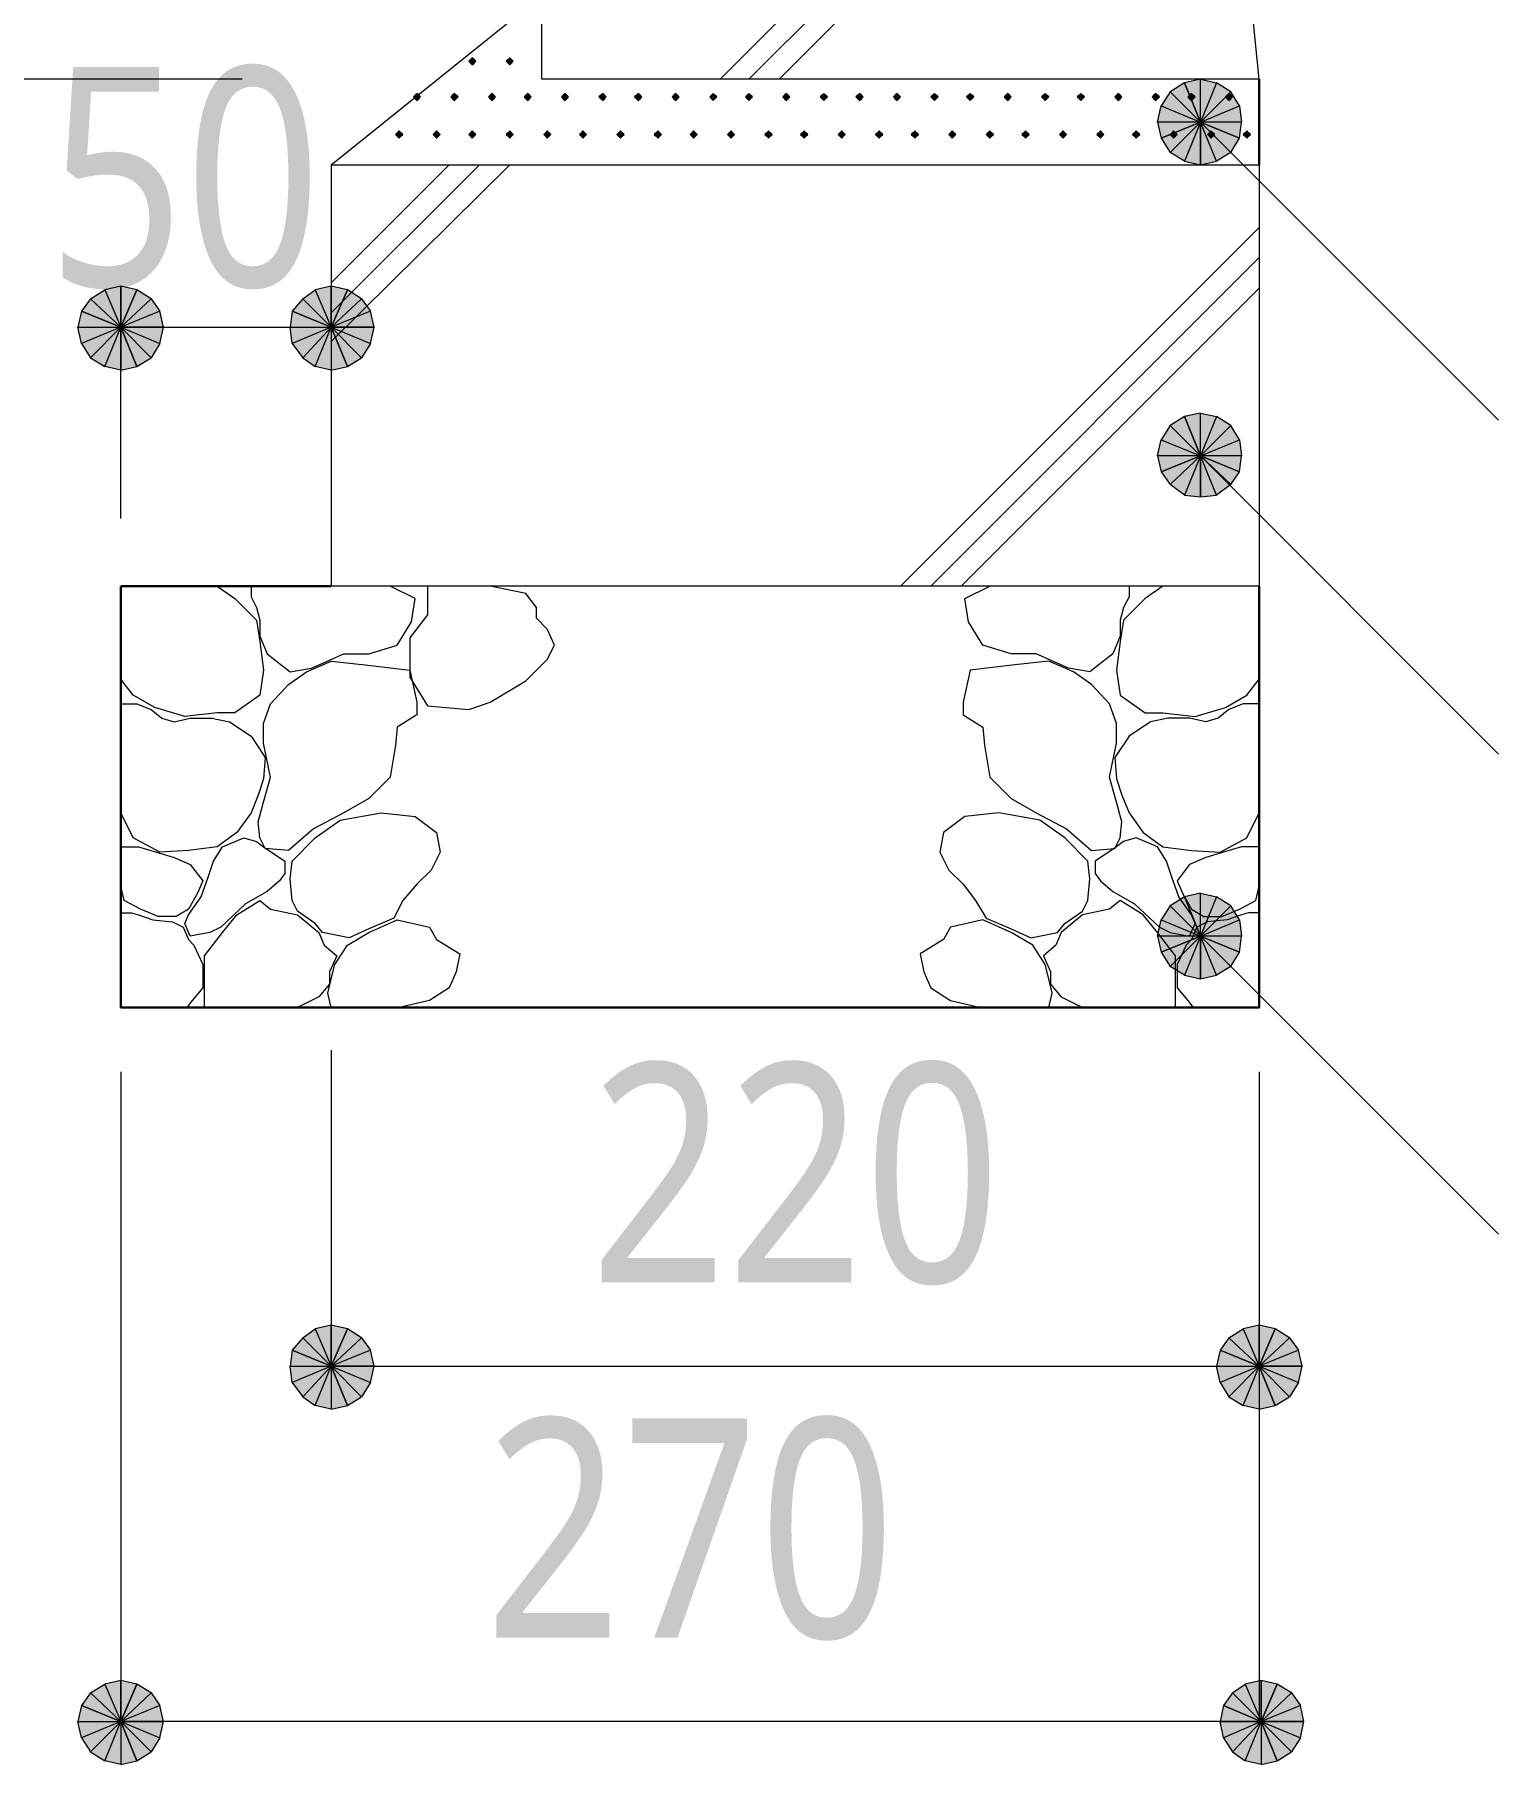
# Model space of a CAD drawing. Header units: millimetres. Extents: x 0 to 420, y 0 to 297.
# Drawn here: x 137.98 to 155.34, y 137.03 to 157.54 of the extents above; entities that cross this region are included whole.
import ezdxf
from ezdxf.enums import TextEntityAlignment as Align

# ---------------------------------------------------------------- set-up
doc = ezdxf.new("R2010")
doc.units = ezdxf.units.MM
doc.styles.add('kst32b', font='NotoSansJP-Variable.ttf')

msp = doc.modelspace()

# ---------------------------------------------------------------- hatches: boundary and pattern name
for points in [[(143.171, 157.268), (143.15, 157.247), (143.129, 157.226), (143.15, 157.205), (143.171, 157.184), (143.193, 157.205), (143.214, 157.226), (143.193, 157.247), (143.171, 157.268)], [(143.616, 157.268), (143.595, 157.247), (143.574, 157.226), (143.595, 157.205), (143.616, 157.184), (143.637, 157.205), (143.658, 157.226), (143.637, 157.247), (143.616, 157.268)], [(151.617, 156.972), (151.447, 156.866), (151.807, 156.506), (151.617, 156.972)], [(142.515, 156.845), (142.494, 156.824), (142.473, 156.803), (142.494, 156.781), (142.515, 156.76), (142.536, 156.781), (142.558, 156.803), (142.536, 156.824), (142.515, 156.845)], [(142.96, 156.845), (142.938, 156.824), (142.917, 156.803), (142.938, 156.781), (142.96, 156.76), (142.981, 156.781), (143.002, 156.803), (142.981, 156.824), (142.96, 156.845)], [(143.404, 156.845), (143.383, 156.824), (143.362, 156.803), (143.383, 156.781), (143.404, 156.76), (143.425, 156.781), (143.446, 156.803), (143.425, 156.824), (143.404, 156.845)], [(143.828, 156.845), (143.806, 156.824), (143.785, 156.803), (143.806, 156.781), (143.828, 156.76), (143.849, 156.781), (143.87, 156.803), (143.849, 156.824), (143.828, 156.845)], [(144.272, 156.845), (144.251, 156.824), (144.23, 156.803), (144.251, 156.781), (144.272, 156.76), (144.293, 156.781), (144.314, 156.803), (144.293, 156.824), (144.272, 156.845)], [(144.717, 156.845), (144.695, 156.824), (144.674, 156.803), (144.695, 156.781), (144.717, 156.76), (144.738, 156.781), (144.759, 156.803), (144.738, 156.824), (144.717, 156.845)], [(145.14, 156.845), (145.119, 156.824), (145.097, 156.803), (145.119, 156.781), (145.14, 156.76), (145.161, 156.781), (145.182, 156.803), (145.161, 156.824), (145.14, 156.845)], [(145.584, 156.845), (145.563, 156.824), (145.542, 156.803), (145.563, 156.781), (145.584, 156.76), (145.605, 156.781), (145.627, 156.803), (145.605, 156.824), (145.584, 156.845)], [(146.029, 156.845), (146.008, 156.824), (145.987, 156.803), (146.008, 156.781), (146.029, 156.76), (146.05, 156.781), (146.071, 156.803), (146.05, 156.824), (146.029, 156.845)], [(146.452, 156.845), (146.431, 156.824), (146.41, 156.803), (146.431, 156.781), (146.452, 156.76), (146.473, 156.781), (146.495, 156.803), (146.473, 156.824), (146.452, 156.845)], [(146.897, 156.845), (146.876, 156.824), (146.854, 156.803), (146.876, 156.781), (146.897, 156.76), (146.918, 156.781), (146.939, 156.803), (146.918, 156.824), (146.897, 156.845)], [(147.341, 156.845), (147.32, 156.824), (147.299, 156.803), (147.32, 156.781), (147.341, 156.76), (147.362, 156.781), (147.384, 156.803), (147.362, 156.824), (147.341, 156.845)], [(147.765, 156.845), (147.743, 156.824), (147.722, 156.803), (147.743, 156.781), (147.765, 156.76), (147.786, 156.781), (147.807, 156.803), (147.786, 156.824), (147.765, 156.845)], [(148.209, 156.845), (148.188, 156.824), (148.167, 156.803), (148.188, 156.781), (148.209, 156.76), (148.23, 156.781), (148.251, 156.803), (148.23, 156.824), (148.209, 156.845)], [(148.654, 156.845), (148.632, 156.824), (148.611, 156.803), (148.632, 156.781), (148.654, 156.76), (148.675, 156.781), (148.696, 156.803), (148.675, 156.824), (148.654, 156.845)], [(149.077, 156.845), (149.056, 156.824), (149.035, 156.803), (149.056, 156.781), (149.077, 156.76), (149.098, 156.781), (149.119, 156.803), (149.098, 156.824), (149.077, 156.845)], [(149.521, 156.845), (149.5, 156.824), (149.479, 156.803), (149.5, 156.781), (149.521, 156.76), (149.543, 156.781), (149.564, 156.803), (149.543, 156.824), (149.521, 156.845)], [(149.966, 156.845), (149.945, 156.824), (149.924, 156.803), (149.945, 156.781), (149.966, 156.76), (149.987, 156.781), (150.008, 156.803), (149.987, 156.824), (149.966, 156.845)], [(150.389, 156.845), (150.368, 156.824), (150.347, 156.803), (150.368, 156.781), (150.389, 156.76), (150.41, 156.781), (150.432, 156.803), (150.41, 156.824), (150.389, 156.845)], [(150.834, 156.845), (150.812, 156.824), (150.791, 156.803), (150.812, 156.781), (150.834, 156.76), (150.855, 156.781), (150.876, 156.803), (150.855, 156.824), (150.834, 156.845)], [(151.278, 156.845), (151.257, 156.824), (151.236, 156.803), (151.257, 156.781), (151.278, 156.76), (151.299, 156.781), (151.321, 156.803), (151.299, 156.824), (151.278, 156.845)], [(151.702, 156.845), (151.68, 156.824), (151.659, 156.803), (151.68, 156.781), (151.702, 156.76), (151.723, 156.781), (151.744, 156.803), (151.723, 156.824), (151.702, 156.845)], [(152.146, 156.845), (152.125, 156.824), (152.104, 156.803), (152.125, 156.781), (152.146, 156.76), (152.167, 156.781), (152.188, 156.803), (152.167, 156.824), (152.146, 156.845)], [(142.304, 156.4), (142.282, 156.379), (142.261, 156.358), (142.282, 156.337), (142.304, 156.316), (142.325, 156.337), (142.346, 156.358), (142.325, 156.379), (142.304, 156.4)], [(142.748, 156.4), (142.727, 156.379), (142.706, 156.358), (142.727, 156.337), (142.748, 156.316), (142.769, 156.337), (142.79, 156.358), (142.769, 156.379), (142.748, 156.4)], [(143.171, 156.4), (143.15, 156.379), (143.129, 156.358), (143.15, 156.337), (143.171, 156.316), (143.193, 156.337), (143.214, 156.358), (143.193, 156.379), (143.171, 156.4)], [(143.616, 156.4), (143.595, 156.379), (143.574, 156.358), (143.595, 156.337), (143.616, 156.316), (143.637, 156.337), (143.658, 156.358), (143.637, 156.379), (143.616, 156.4)], [(144.06, 156.4), (144.039, 156.379), (144.018, 156.358), (144.039, 156.337), (144.06, 156.316), (144.082, 156.337), (144.103, 156.358), (144.082, 156.379), (144.06, 156.4)], [(144.484, 156.4), (144.462, 156.379), (144.441, 156.358), (144.462, 156.337), (144.484, 156.316), (144.505, 156.337), (144.526, 156.358), (144.505, 156.379), (144.484, 156.4)], [(144.928, 156.4), (144.907, 156.379), (144.886, 156.358), (144.907, 156.337), (144.928, 156.316), (144.949, 156.337), (144.971, 156.358), (144.949, 156.379), (144.928, 156.4)], [(145.373, 156.4), (145.352, 156.379), (145.33, 156.358), (145.352, 156.337), (145.373, 156.316), (145.394, 156.337), (145.415, 156.358), (145.394, 156.379), (145.373, 156.4)], [(145.796, 156.4), (145.775, 156.379), (145.754, 156.358), (145.775, 156.337), (145.796, 156.316), (145.817, 156.337), (145.838, 156.358), (145.817, 156.379), (145.796, 156.4)], [(146.241, 156.4), (146.219, 156.379), (146.198, 156.358), (146.219, 156.337), (146.241, 156.316), (146.262, 156.337), (146.283, 156.358), (146.262, 156.379), (146.241, 156.4)], [(146.685, 156.4), (146.664, 156.379), (146.643, 156.358), (146.664, 156.337), (146.685, 156.316), (146.706, 156.337), (146.727, 156.358), (146.706, 156.379), (146.685, 156.4)], [(147.108, 156.4), (147.087, 156.379), (147.066, 156.358), (147.087, 156.337), (147.108, 156.316), (147.129, 156.337), (147.151, 156.358), (147.129, 156.379), (147.108, 156.4)], [(147.553, 156.4), (147.532, 156.379), (147.511, 156.358), (147.532, 156.337), (147.553, 156.316), (147.574, 156.337), (147.595, 156.358), (147.574, 156.379), (147.553, 156.4)], [(147.997, 156.4), (147.976, 156.379), (147.955, 156.358), (147.976, 156.337), (147.997, 156.316), (148.019, 156.337), (148.04, 156.358), (148.019, 156.379), (147.997, 156.4)], [(148.421, 156.4), (148.4, 156.379), (148.378, 156.358), (148.4, 156.337), (148.421, 156.316), (148.442, 156.337), (148.463, 156.358), (148.442, 156.379), (148.421, 156.4)], [(148.865, 156.4), (148.844, 156.379), (148.823, 156.358), (148.844, 156.337), (148.865, 156.316), (148.886, 156.337), (148.908, 156.358), (148.886, 156.379), (148.865, 156.4)], [(149.31, 156.4), (149.288, 156.379), (149.267, 156.358), (149.288, 156.337), (149.31, 156.316), (149.331, 156.337), (149.352, 156.358), (149.331, 156.379), (149.31, 156.4)], [(149.733, 156.4), (149.712, 156.379), (149.691, 156.358), (149.712, 156.337), (149.733, 156.316), (149.754, 156.337), (149.775, 156.358), (149.754, 156.379), (149.733, 156.4)], [(150.178, 156.4), (150.156, 156.379), (150.135, 156.358), (150.156, 156.337), (150.178, 156.316), (150.199, 156.337), (150.22, 156.358), (150.199, 156.379), (150.178, 156.4)], [(150.622, 156.4), (150.601, 156.379), (150.58, 156.358), (150.601, 156.337), (150.622, 156.316), (150.643, 156.337), (150.664, 156.358), (150.643, 156.379), (150.622, 156.4)], [(151.045, 156.4), (151.024, 156.379), (151.003, 156.358), (151.024, 156.337), (151.045, 156.316), (151.067, 156.337), (151.088, 156.358), (151.067, 156.379), (151.045, 156.4)], [(151.49, 156.4), (151.469, 156.379), (151.447, 156.358), (151.469, 156.337), (151.49, 156.316), (151.511, 156.337), (151.532, 156.358), (151.511, 156.379), (151.49, 156.4)], [(151.934, 156.4), (151.913, 156.379), (151.892, 156.358), (151.913, 156.337), (151.934, 156.316), (151.955, 156.337), (151.977, 156.358), (151.955, 156.379), (151.934, 156.4)], [(152.358, 156.4), (152.337, 156.379), (152.315, 156.358), (152.337, 156.337), (152.358, 156.316), (152.379, 156.337), (152.4, 156.358), (152.379, 156.379), (152.358, 156.4)], [(139.192, 154.517), (139.002, 154.559), (139.002, 154.072), (139.192, 154.517)], [(141.69, 154.517), (141.499, 154.559), (141.499, 154.072), (141.69, 154.517)], [(151.617, 153.014), (151.447, 152.908), (151.807, 152.548), (151.617, 153.014)], [(151.617, 147.32), (151.447, 147.214), (151.807, 146.854), (151.617, 147.32)], [(141.69, 142.198), (141.499, 142.24), (141.499, 141.753), (141.69, 142.198)], [(152.696, 142.198), (152.506, 142.24), (152.506, 141.753), (152.696, 142.198)], [(139.192, 137.985), (139.002, 138.028), (139.002, 137.541), (139.192, 137.985)], [(152.718, 137.985), (152.527, 138.028), (152.527, 137.541), (152.718, 137.985)]]:
    msp.add_hatch(color=7).paths.add_polyline_path(points)
h = msp.add_hatch(color=7)
h.paths.add_polyline_path([(152.167, 156.866), (151.998, 156.972), (151.807, 156.506), (152.167, 156.866)])
h.paths.add_polyline_path([(151.998, 156.972), (151.807, 156.506), (151.807, 157.014), (151.998, 156.972)])
h.paths.add_polyline_path([(151.807, 156.506), (151.807, 157.014), (151.617, 156.972), (151.807, 156.506)])
h = msp.add_hatch(color=7)
h.paths.add_polyline_path([(151.447, 156.866), (151.342, 156.697), (151.807, 156.506), (151.447, 156.866)])
h.paths.add_polyline_path([(151.342, 156.697), (151.807, 156.506), (151.299, 156.506), (151.342, 156.697)])
h.paths.add_polyline_path([(151.807, 156.506), (151.299, 156.506), (151.342, 156.316), (151.807, 156.506)])
h = msp.add_hatch(color=7)
h.paths.add_polyline_path([(152.273, 156.316), (152.294, 156.506), (151.807, 156.506), (152.273, 156.316)])
h.paths.add_polyline_path([(152.294, 156.506), (151.807, 156.506), (152.273, 156.697), (152.294, 156.506)])
h.paths.add_polyline_path([(151.807, 156.506), (152.273, 156.697), (152.167, 156.866), (151.807, 156.506)])
h = msp.add_hatch(color=7)
h.paths.add_polyline_path([(151.342, 156.316), (151.447, 156.146), (151.807, 156.506), (151.342, 156.316)])
h.paths.add_polyline_path([(151.447, 156.146), (151.807, 156.506), (151.617, 156.041), (151.447, 156.146)])
h.paths.add_polyline_path([(151.807, 156.506), (151.617, 156.041), (151.807, 155.998), (151.807, 156.506)])
h = msp.add_hatch(color=7)
h.paths.add_polyline_path([(151.807, 155.998), (151.998, 156.041), (151.807, 156.506), (151.807, 155.998)])
h.paths.add_polyline_path([(151.998, 156.041), (151.807, 156.506), (152.167, 156.146), (151.998, 156.041)])
h.paths.add_polyline_path([(151.807, 156.506), (152.167, 156.146), (152.273, 156.316), (151.807, 156.506)])
h = msp.add_hatch(color=7)
h.paths.add_polyline_path([(139.002, 154.559), (138.811, 154.517), (139.002, 154.072), (139.002, 154.559)])
h.paths.add_polyline_path([(138.811, 154.517), (139.002, 154.072), (138.642, 154.411), (138.811, 154.517)])
h.paths.add_polyline_path([(139.002, 154.072), (138.642, 154.411), (138.536, 154.263), (139.002, 154.072)])
h = msp.add_hatch(color=7)
h.paths.add_polyline_path([(139.51, 154.072), (139.467, 154.263), (139.002, 154.072), (139.51, 154.072)])
h.paths.add_polyline_path([(139.467, 154.263), (139.002, 154.072), (139.361, 154.411), (139.467, 154.263)])
h.paths.add_polyline_path([(139.002, 154.072), (139.361, 154.411), (139.192, 154.517), (139.002, 154.072)])
h = msp.add_hatch(color=7)
h.paths.add_polyline_path([(141.499, 154.559), (141.309, 154.517), (141.499, 154.072), (141.499, 154.559)])
h.paths.add_polyline_path([(141.309, 154.517), (141.499, 154.072), (141.161, 154.411), (141.309, 154.517)])
h.paths.add_polyline_path([(141.499, 154.072), (141.161, 154.411), (141.034, 154.263), (141.499, 154.072)])
h = msp.add_hatch(color=7)
h.paths.add_polyline_path([(142.007, 154.072), (141.965, 154.263), (141.499, 154.072), (142.007, 154.072)])
h.paths.add_polyline_path([(141.965, 154.263), (141.499, 154.072), (141.859, 154.411), (141.965, 154.263)])
h.paths.add_polyline_path([(141.499, 154.072), (141.859, 154.411), (141.69, 154.517), (141.499, 154.072)])
h = msp.add_hatch(color=7)
h.paths.add_polyline_path([(138.536, 154.263), (138.494, 154.072), (139.002, 154.072), (138.536, 154.263)])
h.paths.add_polyline_path([(138.494, 154.072), (139.002, 154.072), (138.536, 153.882), (138.494, 154.072)])
h.paths.add_polyline_path([(139.002, 154.072), (138.536, 153.882), (138.642, 153.712), (139.002, 154.072)])
h = msp.add_hatch(color=7)
h.paths.add_polyline_path([(141.034, 154.263), (141.012, 154.072), (141.499, 154.072), (141.034, 154.263)])
h.paths.add_polyline_path([(141.012, 154.072), (141.499, 154.072), (141.034, 153.882), (141.012, 154.072)])
h.paths.add_polyline_path([(141.499, 154.072), (141.034, 153.882), (141.161, 153.712), (141.499, 154.072)])
h = msp.add_hatch(color=7)
h.paths.add_polyline_path([(138.642, 153.712), (138.811, 153.606), (139.002, 154.072), (138.642, 153.712)])
h.paths.add_polyline_path([(138.811, 153.606), (139.002, 154.072), (139.002, 153.564), (138.811, 153.606)])
h.paths.add_polyline_path([(139.002, 154.072), (139.002, 153.564), (139.192, 153.606), (139.002, 154.072)])
h = msp.add_hatch(color=7)
h.paths.add_polyline_path([(139.192, 153.606), (139.361, 153.712), (139.002, 154.072), (139.192, 153.606)])
h.paths.add_polyline_path([(139.361, 153.712), (139.002, 154.072), (139.467, 153.882), (139.361, 153.712)])
h.paths.add_polyline_path([(139.002, 154.072), (139.467, 153.882), (139.51, 154.072), (139.002, 154.072)])
h = msp.add_hatch(color=7)
h.paths.add_polyline_path([(141.161, 153.712), (141.309, 153.606), (141.499, 154.072), (141.161, 153.712)])
h.paths.add_polyline_path([(141.309, 153.606), (141.499, 154.072), (141.499, 153.564), (141.309, 153.606)])
h.paths.add_polyline_path([(141.499, 154.072), (141.499, 153.564), (141.69, 153.606), (141.499, 154.072)])
h = msp.add_hatch(color=7)
h.paths.add_polyline_path([(141.69, 153.606), (141.859, 153.712), (141.499, 154.072), (141.69, 153.606)])
h.paths.add_polyline_path([(141.859, 153.712), (141.499, 154.072), (141.965, 153.882), (141.859, 153.712)])
h.paths.add_polyline_path([(141.499, 154.072), (141.965, 153.882), (142.007, 154.072), (141.499, 154.072)])
h = msp.add_hatch(color=7)
h.paths.add_polyline_path([(152.167, 152.908), (151.998, 153.014), (151.807, 152.548), (152.167, 152.908)])
h.paths.add_polyline_path([(151.998, 153.014), (151.807, 152.548), (151.807, 153.056), (151.998, 153.014)])
h.paths.add_polyline_path([(151.807, 152.548), (151.807, 153.056), (151.617, 153.014), (151.807, 152.548)])
h = msp.add_hatch(color=7)
h.paths.add_polyline_path([(151.447, 152.908), (151.342, 152.739), (151.807, 152.548), (151.447, 152.908)])
h.paths.add_polyline_path([(151.342, 152.739), (151.807, 152.548), (151.299, 152.548), (151.342, 152.739)])
h.paths.add_polyline_path([(151.807, 152.548), (151.299, 152.548), (151.342, 152.358), (151.807, 152.548)])
h = msp.add_hatch(color=7)
h.paths.add_polyline_path([(152.273, 152.358), (152.294, 152.548), (151.807, 152.548), (152.273, 152.358)])
h.paths.add_polyline_path([(152.294, 152.548), (151.807, 152.548), (152.273, 152.739), (152.294, 152.548)])
h.paths.add_polyline_path([(151.807, 152.548), (152.273, 152.739), (152.167, 152.908), (151.807, 152.548)])
h = msp.add_hatch(color=7)
h.paths.add_polyline_path([(151.342, 152.358), (151.447, 152.209), (151.807, 152.548), (151.342, 152.358)])
h.paths.add_polyline_path([(151.447, 152.209), (151.807, 152.548), (151.617, 152.082), (151.447, 152.209)])
h.paths.add_polyline_path([(151.807, 152.548), (151.617, 152.082), (151.807, 152.061), (151.807, 152.548)])
h = msp.add_hatch(color=7)
h.paths.add_polyline_path([(151.807, 152.061), (151.998, 152.082), (151.807, 152.548), (151.807, 152.061)])
h.paths.add_polyline_path([(151.998, 152.082), (151.807, 152.548), (152.167, 152.209), (151.998, 152.082)])
h.paths.add_polyline_path([(151.807, 152.548), (152.167, 152.209), (152.273, 152.358), (151.807, 152.548)])
h = msp.add_hatch(color=7)
h.paths.add_polyline_path([(152.167, 147.214), (151.998, 147.32), (151.807, 146.854), (152.167, 147.214)])
h.paths.add_polyline_path([(151.998, 147.32), (151.807, 146.854), (151.807, 147.362), (151.998, 147.32)])
h.paths.add_polyline_path([(151.807, 146.854), (151.807, 147.362), (151.617, 147.32), (151.807, 146.854)])
h = msp.add_hatch(color=7)
h.paths.add_polyline_path([(151.447, 147.214), (151.342, 147.045), (151.807, 146.854), (151.447, 147.214)])
h.paths.add_polyline_path([(151.342, 147.045), (151.807, 146.854), (151.299, 146.854), (151.342, 147.045)])
h.paths.add_polyline_path([(151.807, 146.854), (151.299, 146.854), (151.342, 146.664), (151.807, 146.854)])
h = msp.add_hatch(color=7)
h.paths.add_polyline_path([(152.273, 146.664), (152.294, 146.854), (151.807, 146.854), (152.273, 146.664)])
h.paths.add_polyline_path([(152.294, 146.854), (151.807, 146.854), (152.273, 147.045), (152.294, 146.854)])
h.paths.add_polyline_path([(151.807, 146.854), (152.273, 147.045), (152.167, 147.214), (151.807, 146.854)])
h = msp.add_hatch(color=7)
h.paths.add_polyline_path([(151.342, 146.664), (151.447, 146.494), (151.807, 146.854), (151.342, 146.664)])
h.paths.add_polyline_path([(151.447, 146.494), (151.807, 146.854), (151.617, 146.389), (151.447, 146.494)])
h.paths.add_polyline_path([(151.807, 146.854), (151.617, 146.389), (151.807, 146.346), (151.807, 146.854)])
h = msp.add_hatch(color=7)
h.paths.add_polyline_path([(151.807, 146.346), (151.998, 146.389), (151.807, 146.854), (151.807, 146.346)])
h.paths.add_polyline_path([(151.998, 146.389), (151.807, 146.854), (152.167, 146.494), (151.998, 146.389)])
h.paths.add_polyline_path([(151.807, 146.854), (152.167, 146.494), (152.273, 146.664), (151.807, 146.854)])
h = msp.add_hatch(color=7)
h.paths.add_polyline_path([(141.499, 142.24), (141.309, 142.198), (141.499, 141.753), (141.499, 142.24)])
h.paths.add_polyline_path([(141.309, 142.198), (141.499, 141.753), (141.161, 142.092), (141.309, 142.198)])
h.paths.add_polyline_path([(141.499, 141.753), (141.161, 142.092), (141.034, 141.944), (141.499, 141.753)])
h = msp.add_hatch(color=7)
h.paths.add_polyline_path([(142.007, 141.753), (141.965, 141.944), (141.499, 141.753), (142.007, 141.753)])
h.paths.add_polyline_path([(141.965, 141.944), (141.499, 141.753), (141.859, 142.092), (141.965, 141.944)])
h.paths.add_polyline_path([(141.499, 141.753), (141.859, 142.092), (141.69, 142.198), (141.499, 141.753)])
h = msp.add_hatch(color=7)
h.paths.add_polyline_path([(152.506, 142.24), (152.315, 142.198), (152.506, 141.753), (152.506, 142.24)])
h.paths.add_polyline_path([(152.315, 142.198), (152.506, 141.753), (152.146, 142.092), (152.315, 142.198)])
h.paths.add_polyline_path([(152.506, 141.753), (152.146, 142.092), (152.04, 141.944), (152.506, 141.753)])
h = msp.add_hatch(color=7)
h.paths.add_polyline_path([(153.014, 141.753), (152.971, 141.944), (152.506, 141.753), (153.014, 141.753)])
h.paths.add_polyline_path([(152.971, 141.944), (152.506, 141.753), (152.866, 142.092), (152.971, 141.944)])
h.paths.add_polyline_path([(152.506, 141.753), (152.866, 142.092), (152.696, 142.198), (152.506, 141.753)])
h = msp.add_hatch(color=7)
h.paths.add_polyline_path([(141.034, 141.944), (141.012, 141.753), (141.499, 141.753), (141.034, 141.944)])
h.paths.add_polyline_path([(141.012, 141.753), (141.499, 141.753), (141.034, 141.563), (141.012, 141.753)])
h.paths.add_polyline_path([(141.499, 141.753), (141.034, 141.563), (141.161, 141.393), (141.499, 141.753)])
h = msp.add_hatch(color=7)
h.paths.add_polyline_path([(152.04, 141.944), (151.998, 141.753), (152.506, 141.753), (152.04, 141.944)])
h.paths.add_polyline_path([(151.998, 141.753), (152.506, 141.753), (152.04, 141.563), (151.998, 141.753)])
h.paths.add_polyline_path([(152.506, 141.753), (152.04, 141.563), (152.146, 141.393), (152.506, 141.753)])
h = msp.add_hatch(color=7)
h.paths.add_polyline_path([(141.161, 141.393), (141.309, 141.287), (141.499, 141.753), (141.161, 141.393)])
h.paths.add_polyline_path([(141.309, 141.287), (141.499, 141.753), (141.499, 141.245), (141.309, 141.287)])
h.paths.add_polyline_path([(141.499, 141.753), (141.499, 141.245), (141.69, 141.287), (141.499, 141.753)])
h = msp.add_hatch(color=7)
h.paths.add_polyline_path([(141.69, 141.287), (141.859, 141.393), (141.499, 141.753), (141.69, 141.287)])
h.paths.add_polyline_path([(141.859, 141.393), (141.499, 141.753), (141.965, 141.563), (141.859, 141.393)])
h.paths.add_polyline_path([(141.499, 141.753), (141.965, 141.563), (142.007, 141.753), (141.499, 141.753)])
h = msp.add_hatch(color=7)
h.paths.add_polyline_path([(152.146, 141.393), (152.315, 141.287), (152.506, 141.753), (152.146, 141.393)])
h.paths.add_polyline_path([(152.315, 141.287), (152.506, 141.753), (152.506, 141.245), (152.315, 141.287)])
h.paths.add_polyline_path([(152.506, 141.753), (152.506, 141.245), (152.696, 141.287), (152.506, 141.753)])
h = msp.add_hatch(color=7)
h.paths.add_polyline_path([(152.696, 141.287), (152.866, 141.393), (152.506, 141.753), (152.696, 141.287)])
h.paths.add_polyline_path([(152.866, 141.393), (152.506, 141.753), (152.971, 141.563), (152.866, 141.393)])
h.paths.add_polyline_path([(152.506, 141.753), (152.971, 141.563), (153.014, 141.753), (152.506, 141.753)])
h = msp.add_hatch(color=7)
h.paths.add_polyline_path([(139.002, 138.028), (138.811, 137.985), (139.002, 137.541), (139.002, 138.028)])
h.paths.add_polyline_path([(138.811, 137.985), (139.002, 137.541), (138.642, 137.88), (138.811, 137.985)])
h.paths.add_polyline_path([(139.002, 137.541), (138.642, 137.88), (138.536, 137.731), (139.002, 137.541)])
h = msp.add_hatch(color=7)
h.paths.add_polyline_path([(139.51, 137.541), (139.467, 137.731), (139.002, 137.541), (139.51, 137.541)])
h.paths.add_polyline_path([(139.467, 137.731), (139.002, 137.541), (139.361, 137.88), (139.467, 137.731)])
h.paths.add_polyline_path([(139.002, 137.541), (139.361, 137.88), (139.192, 137.985), (139.002, 137.541)])
h = msp.add_hatch(color=7)
h.paths.add_polyline_path([(152.527, 138.028), (152.337, 137.985), (152.527, 137.541), (152.527, 138.028)])
h.paths.add_polyline_path([(152.337, 137.985), (152.527, 137.541), (152.188, 137.88), (152.337, 137.985)])
h.paths.add_polyline_path([(152.527, 137.541), (152.188, 137.88), (152.083, 137.731), (152.527, 137.541)])
h = msp.add_hatch(color=7)
h.paths.add_polyline_path([(153.035, 137.541), (152.993, 137.731), (152.527, 137.541), (153.035, 137.541)])
h.paths.add_polyline_path([(152.993, 137.731), (152.527, 137.541), (152.887, 137.88), (152.993, 137.731)])
h.paths.add_polyline_path([(152.527, 137.541), (152.887, 137.88), (152.718, 137.985), (152.527, 137.541)])
h = msp.add_hatch(color=7)
h.paths.add_polyline_path([(138.536, 137.731), (138.494, 137.541), (139.002, 137.541), (138.536, 137.731)])
h.paths.add_polyline_path([(138.494, 137.541), (139.002, 137.541), (138.536, 137.35), (138.494, 137.541)])
h.paths.add_polyline_path([(139.002, 137.541), (138.536, 137.35), (138.642, 137.181), (139.002, 137.541)])
h = msp.add_hatch(color=7)
h.paths.add_polyline_path([(152.083, 137.731), (152.04, 137.541), (152.527, 137.541), (152.083, 137.731)])
h.paths.add_polyline_path([(152.04, 137.541), (152.527, 137.541), (152.083, 137.35), (152.04, 137.541)])
h.paths.add_polyline_path([(152.527, 137.541), (152.083, 137.35), (152.188, 137.181), (152.527, 137.541)])
h = msp.add_hatch(color=7)
h.paths.add_polyline_path([(138.642, 137.181), (138.811, 137.075), (139.002, 137.541), (138.642, 137.181)])
h.paths.add_polyline_path([(138.811, 137.075), (139.002, 137.541), (139.002, 137.033), (138.811, 137.075)])
h.paths.add_polyline_path([(139.002, 137.541), (139.002, 137.033), (139.192, 137.075), (139.002, 137.541)])
h = msp.add_hatch(color=7)
h.paths.add_polyline_path([(139.192, 137.075), (139.361, 137.181), (139.002, 137.541), (139.192, 137.075)])
h.paths.add_polyline_path([(139.361, 137.181), (139.002, 137.541), (139.467, 137.35), (139.361, 137.181)])
h.paths.add_polyline_path([(139.002, 137.541), (139.467, 137.35), (139.51, 137.541), (139.002, 137.541)])
h = msp.add_hatch(color=7)
h.paths.add_polyline_path([(152.188, 137.181), (152.337, 137.075), (152.527, 137.541), (152.188, 137.181)])
h.paths.add_polyline_path([(152.337, 137.075), (152.527, 137.541), (152.527, 137.033), (152.337, 137.075)])
h.paths.add_polyline_path([(152.527, 137.541), (152.527, 137.033), (152.718, 137.075), (152.527, 137.541)])
h = msp.add_hatch(color=7)
h.paths.add_polyline_path([(152.718, 137.075), (152.887, 137.181), (152.527, 137.541), (152.718, 137.075)])
h.paths.add_polyline_path([(152.887, 137.181), (152.527, 137.541), (152.993, 137.35), (152.887, 137.181)])
h.paths.add_polyline_path([(152.527, 137.541), (152.993, 137.35), (153.035, 137.541), (152.527, 137.541)])

# ---------------------------------------------------------------- linework, layer by layer
at = {"lineweight": 13}
for points in [[(143.997, 157.014), (143.997, 167.005), (150.601, 167.005)], [(152.506, 157.014), (151.596, 166.095)], [(146.113, 157.014), (151.913, 162.814)], [(146.452, 157.014), (151.955, 162.496)], [(146.812, 157.014), (151.977, 162.179)], [(141.499, 155.998), (143.997, 158.009)], [(140.441, 157.014), (130.408, 157.014)], [(152.506, 157.014), (143.997, 157.014)], [(151.807, 156.506), (155.342, 152.971)], [(141.499, 155.998), (152.506, 155.998)], [(141.499, 153.903), (143.616, 155.998)], [(141.499, 154.242), (143.256, 155.998)], [(141.499, 154.601), (142.896, 155.998)], [(141.499, 155.998), (141.499, 151.003)], [(152.506, 155.998), (152.506, 151.003), (141.499, 151.003)], [(148.251, 151.003), (152.506, 155.257)], [(148.611, 151.003), (152.506, 154.898)], [(148.971, 151.003), (152.506, 154.538)], [(139.002, 151.807), (139.002, 154.072)], [(139.002, 154.072), (141.499, 154.072)], [(151.807, 152.548), (155.342, 149.013)], [(140.145, 151.003), (140.356, 150.855), (140.504, 150.707), (140.61, 150.601), (140.653, 150.347), (140.695, 150.008), (140.653, 149.712), (140.356, 149.5), (140.145, 149.5), (139.763, 149.458), (139.404, 149.564), (139.15, 149.712), (139.002, 149.902)], [(140.547, 151.003), (140.547, 150.876), (140.61, 150.749), (140.653, 150.601), (140.653, 150.41), (140.737, 150.199), (141.012, 149.987), (141.266, 150.029), (141.647, 150.199), (141.944, 150.199), (142.282, 150.304), (142.452, 150.58), (142.494, 150.855), (142.198, 151.003)], [(142.642, 151.003), (142.642, 150.664), (142.43, 150.389), (142.43, 149.923), (142.642, 149.585), (143.129, 149.542), (143.383, 149.627), (143.806, 149.881), (144.06, 150.135), (144.145, 150.304), (144.06, 150.495), (143.933, 150.622), (143.933, 150.749), (143.806, 150.918), (143.383, 151.003)], [(150.961, 151.003), (150.961, 150.876), (150.897, 150.749), (150.855, 150.601), (150.855, 150.41), (150.77, 150.199), (150.495, 149.987), (150.241, 150.029), (149.86, 150.199), (149.564, 150.199), (149.225, 150.304), (149.056, 150.58), (149.013, 150.855), (149.31, 151.003)], [(151.363, 151.003), (151.151, 150.855), (151.003, 150.707), (150.897, 150.601), (150.855, 150.347), (150.812, 150.008), (150.855, 149.712), (151.151, 149.5), (151.363, 149.5), (151.744, 149.458), (152.104, 149.564), (152.358, 149.712), (152.506, 149.902)], [(139.002, 149.606), (139.192, 149.606), (139.361, 149.542), (139.488, 149.437), (139.637, 149.394), (139.827, 149.437), (140.081, 149.437), (140.293, 149.394), (140.547, 149.225), (140.716, 148.971), (140.695, 148.717), (140.631, 148.526), (140.547, 148.315), (140.377, 148.082), (140.145, 147.913), (139.806, 147.87), (139.467, 147.849), (139.15, 148.018), (139.002, 148.315)], [(152.506, 149.606), (152.315, 149.606), (152.146, 149.542), (152.019, 149.437), (151.871, 149.394), (151.68, 149.437), (151.426, 149.437), (151.215, 149.394), (150.961, 149.225), (150.791, 148.971), (150.812, 148.717), (150.876, 148.526), (150.961, 148.315), (151.13, 148.082), (151.363, 147.913), (151.702, 147.87), (152.04, 147.849), (152.358, 148.018), (152.506, 148.315)], [(139.002, 147.913), (139.213, 147.913), (139.425, 147.849), (139.637, 147.786), (139.827, 147.701), (139.975, 147.51), (139.912, 147.362), (139.806, 147.172), (139.658, 147.087), (139.446, 147.087), (139.234, 147.172), (139.044, 147.278), (139.002, 147.447)], [(152.506, 147.913), (152.294, 147.913), (152.083, 147.849), (151.871, 147.786), (151.68, 147.701), (151.532, 147.51), (151.596, 147.362), (151.702, 147.172), (151.85, 147.087), (152.061, 147.087), (152.273, 147.172), (152.463, 147.278), (152.506, 147.447)], [(139.996, 146.008), (139.996, 146.219), (139.996, 146.431), (139.996, 146.621), (140.208, 146.897), (140.377, 147.108), (140.653, 147.278), (140.779, 147.172), (141.097, 147.108), (141.351, 146.897), (141.415, 146.748), (141.563, 146.621), (141.478, 146.431), (141.478, 146.283), (141.351, 146.135), (141.097, 146.008)], [(151.511, 146.008), (151.511, 146.219), (151.511, 146.431), (151.511, 146.621), (151.299, 146.897), (151.13, 147.108), (150.855, 147.278), (150.728, 147.172), (150.41, 147.108), (150.156, 146.897), (150.093, 146.748), (149.945, 146.621), (150.029, 146.431), (150.029, 146.283), (150.156, 146.135), (150.41, 146.008)], [(139.002, 147.129), (139.129, 147.129), (139.213, 147.108), (139.383, 147.045), (139.615, 147.024), (139.742, 146.96), (139.806, 146.812), (139.869, 146.748), (139.975, 146.516), (139.975, 146.24), (139.848, 146.092), (139.785, 146.008)], [(152.506, 147.129), (152.379, 147.129), (152.294, 147.108), (152.125, 147.045), (151.892, 147.024), (151.765, 146.96), (151.702, 146.812), (151.638, 146.748), (151.532, 146.516), (151.532, 146.24), (151.659, 146.092), (151.723, 146.008)], [(141.499, 146.008), (141.457, 146.177), (141.499, 146.346), (141.542, 146.516), (141.69, 146.748), (141.944, 146.897), (142.282, 147.045), (142.663, 146.96), (142.748, 146.812), (143.023, 146.643), (142.981, 146.431), (142.896, 146.24), (142.663, 146.092), (142.304, 146.008)], [(150.008, 146.008), (150.051, 146.177), (150.008, 146.346), (149.966, 146.516), (149.818, 146.748), (149.564, 146.897), (149.225, 147.045), (148.844, 146.96), (148.759, 146.812), (148.484, 146.643), (148.527, 146.431), (148.611, 146.24), (148.844, 146.092), (149.204, 146.008)], [(151.807, 146.854), (155.342, 143.319)], [(141.499, 145.5), (141.499, 141.753)], [(139.002, 145.246), (139.002, 137.541)], [(152.506, 145.246), (152.506, 137.541), (139.002, 137.541)], [(141.499, 141.753), (152.506, 141.753)]]:
    msp.add_lwpolyline(points, dxfattribs=at)
at = {"lineweight": 0}
for points in [[(143.171, 157.268), (143.15, 157.247), (143.129, 157.226), (143.15, 157.205), (143.171, 157.184), (143.193, 157.205), (143.214, 157.226), (143.193, 157.247)], [(143.616, 157.268), (143.595, 157.247), (143.574, 157.226), (143.595, 157.205), (143.616, 157.184), (143.637, 157.205), (143.658, 157.226), (143.637, 157.247)], [(151.617, 156.972), (151.447, 156.866), (151.807, 156.506)], [(151.807, 156.506), (151.807, 157.014), (151.617, 156.972)], [(151.998, 156.972), (151.807, 156.506), (151.807, 157.014)], [(152.167, 156.866), (151.998, 156.972), (151.807, 156.506)], [(142.515, 156.845), (142.494, 156.824), (142.473, 156.803), (142.494, 156.781), (142.515, 156.76), (142.536, 156.781), (142.558, 156.803), (142.536, 156.824)], [(142.96, 156.845), (142.938, 156.824), (142.917, 156.803), (142.938, 156.781), (142.96, 156.76), (142.981, 156.781), (143.002, 156.803), (142.981, 156.824)], [(143.404, 156.845), (143.383, 156.824), (143.362, 156.803), (143.383, 156.781), (143.404, 156.76), (143.425, 156.781), (143.446, 156.803), (143.425, 156.824)], [(143.828, 156.845), (143.806, 156.824), (143.785, 156.803), (143.806, 156.781), (143.828, 156.76), (143.849, 156.781), (143.87, 156.803), (143.849, 156.824)], [(144.272, 156.845), (144.251, 156.824), (144.23, 156.803), (144.251, 156.781), (144.272, 156.76), (144.293, 156.781), (144.314, 156.803), (144.293, 156.824)], [(144.717, 156.845), (144.695, 156.824), (144.674, 156.803), (144.695, 156.781), (144.717, 156.76), (144.738, 156.781), (144.759, 156.803), (144.738, 156.824)], [(145.14, 156.845), (145.119, 156.824), (145.097, 156.803), (145.119, 156.781), (145.14, 156.76), (145.161, 156.781), (145.182, 156.803), (145.161, 156.824)], [(145.584, 156.845), (145.563, 156.824), (145.542, 156.803), (145.563, 156.781), (145.584, 156.76), (145.605, 156.781), (145.627, 156.803), (145.605, 156.824)], [(146.029, 156.845), (146.008, 156.824), (145.987, 156.803), (146.008, 156.781), (146.029, 156.76), (146.05, 156.781), (146.071, 156.803), (146.05, 156.824)], [(146.452, 156.845), (146.431, 156.824), (146.41, 156.803), (146.431, 156.781), (146.452, 156.76), (146.473, 156.781), (146.495, 156.803), (146.473, 156.824)], [(146.897, 156.845), (146.876, 156.824), (146.854, 156.803), (146.876, 156.781), (146.897, 156.76), (146.918, 156.781), (146.939, 156.803), (146.918, 156.824)], [(147.341, 156.845), (147.32, 156.824), (147.299, 156.803), (147.32, 156.781), (147.341, 156.76), (147.362, 156.781), (147.384, 156.803), (147.362, 156.824)], [(147.765, 156.845), (147.743, 156.824), (147.722, 156.803), (147.743, 156.781), (147.765, 156.76), (147.786, 156.781), (147.807, 156.803), (147.786, 156.824)], [(148.209, 156.845), (148.188, 156.824), (148.167, 156.803), (148.188, 156.781), (148.209, 156.76), (148.23, 156.781), (148.251, 156.803), (148.23, 156.824)], [(148.654, 156.845), (148.632, 156.824), (148.611, 156.803), (148.632, 156.781), (148.654, 156.76), (148.675, 156.781), (148.696, 156.803), (148.675, 156.824)], [(149.077, 156.845), (149.056, 156.824), (149.035, 156.803), (149.056, 156.781), (149.077, 156.76), (149.098, 156.781), (149.119, 156.803), (149.098, 156.824)], [(149.521, 156.845), (149.5, 156.824), (149.479, 156.803), (149.5, 156.781), (149.521, 156.76), (149.543, 156.781), (149.564, 156.803), (149.543, 156.824)], [(149.966, 156.845), (149.945, 156.824), (149.924, 156.803), (149.945, 156.781), (149.966, 156.76), (149.987, 156.781), (150.008, 156.803), (149.987, 156.824)], [(150.389, 156.845), (150.368, 156.824), (150.347, 156.803), (150.368, 156.781), (150.389, 156.76), (150.41, 156.781), (150.432, 156.803), (150.41, 156.824)], [(150.834, 156.845), (150.812, 156.824), (150.791, 156.803), (150.812, 156.781), (150.834, 156.76), (150.855, 156.781), (150.876, 156.803), (150.855, 156.824)], [(151.278, 156.845), (151.257, 156.824), (151.236, 156.803), (151.257, 156.781), (151.278, 156.76), (151.299, 156.781), (151.321, 156.803), (151.299, 156.824)], [(151.342, 156.697), (151.807, 156.506), (151.299, 156.506)], [(151.447, 156.866), (151.342, 156.697), (151.807, 156.506)], [(151.702, 156.845), (151.68, 156.824), (151.659, 156.803), (151.68, 156.781), (151.702, 156.76), (151.723, 156.781), (151.744, 156.803), (151.723, 156.824)], [(151.807, 156.506), (152.273, 156.697), (152.167, 156.866)], [(152.294, 156.506), (151.807, 156.506), (152.273, 156.697)], [(152.146, 156.845), (152.125, 156.824), (152.104, 156.803), (152.125, 156.781), (152.146, 156.76), (152.167, 156.781), (152.188, 156.803), (152.167, 156.824)], [(151.807, 156.506), (151.299, 156.506), (151.342, 156.316)], [(151.342, 156.316), (151.447, 156.146), (151.807, 156.506)], [(151.447, 156.146), (151.807, 156.506), (151.617, 156.041)], [(151.807, 156.506), (151.617, 156.041), (151.807, 155.998)], [(151.807, 155.998), (151.998, 156.041), (151.807, 156.506)], [(151.998, 156.041), (151.807, 156.506), (152.167, 156.146)], [(151.807, 156.506), (152.167, 156.146), (152.273, 156.316)], [(152.273, 156.316), (152.294, 156.506), (151.807, 156.506)], [(142.304, 156.4), (142.282, 156.379), (142.261, 156.358), (142.282, 156.337), (142.304, 156.316), (142.325, 156.337), (142.346, 156.358), (142.325, 156.379)], [(142.748, 156.4), (142.727, 156.379), (142.706, 156.358), (142.727, 156.337), (142.748, 156.316), (142.769, 156.337), (142.79, 156.358), (142.769, 156.379)], [(143.171, 156.4), (143.15, 156.379), (143.129, 156.358), (143.15, 156.337), (143.171, 156.316), (143.193, 156.337), (143.214, 156.358), (143.193, 156.379)], [(143.616, 156.4), (143.595, 156.379), (143.574, 156.358), (143.595, 156.337), (143.616, 156.316), (143.637, 156.337), (143.658, 156.358), (143.637, 156.379)], [(144.06, 156.4), (144.039, 156.379), (144.018, 156.358), (144.039, 156.337), (144.06, 156.316), (144.082, 156.337), (144.103, 156.358), (144.082, 156.379)], [(144.484, 156.4), (144.462, 156.379), (144.441, 156.358), (144.462, 156.337), (144.484, 156.316), (144.505, 156.337), (144.526, 156.358), (144.505, 156.379)], [(144.928, 156.4), (144.907, 156.379), (144.886, 156.358), (144.907, 156.337), (144.928, 156.316), (144.949, 156.337), (144.971, 156.358), (144.949, 156.379)], [(145.373, 156.4), (145.352, 156.379), (145.33, 156.358), (145.352, 156.337), (145.373, 156.316), (145.394, 156.337), (145.415, 156.358), (145.394, 156.379)], [(145.796, 156.4), (145.775, 156.379), (145.754, 156.358), (145.775, 156.337), (145.796, 156.316), (145.817, 156.337), (145.838, 156.358), (145.817, 156.379)], [(146.241, 156.4), (146.219, 156.379), (146.198, 156.358), (146.219, 156.337), (146.241, 156.316), (146.262, 156.337), (146.283, 156.358), (146.262, 156.379)], [(146.685, 156.4), (146.664, 156.379), (146.643, 156.358), (146.664, 156.337), (146.685, 156.316), (146.706, 156.337), (146.727, 156.358), (146.706, 156.379)], [(147.108, 156.4), (147.087, 156.379), (147.066, 156.358), (147.087, 156.337), (147.108, 156.316), (147.129, 156.337), (147.151, 156.358), (147.129, 156.379)], [(147.553, 156.4), (147.532, 156.379), (147.511, 156.358), (147.532, 156.337), (147.553, 156.316), (147.574, 156.337), (147.595, 156.358), (147.574, 156.379)], [(147.997, 156.4), (147.976, 156.379), (147.955, 156.358), (147.976, 156.337), (147.997, 156.316), (148.019, 156.337), (148.04, 156.358), (148.019, 156.379)], [(148.421, 156.4), (148.4, 156.379), (148.378, 156.358), (148.4, 156.337), (148.421, 156.316), (148.442, 156.337), (148.463, 156.358), (148.442, 156.379)], [(148.865, 156.4), (148.844, 156.379), (148.823, 156.358), (148.844, 156.337), (148.865, 156.316), (148.886, 156.337), (148.908, 156.358), (148.886, 156.379)], [(149.31, 156.4), (149.288, 156.379), (149.267, 156.358), (149.288, 156.337), (149.31, 156.316), (149.331, 156.337), (149.352, 156.358), (149.331, 156.379)], [(149.733, 156.4), (149.712, 156.379), (149.691, 156.358), (149.712, 156.337), (149.733, 156.316), (149.754, 156.337), (149.775, 156.358), (149.754, 156.379)], [(150.178, 156.4), (150.156, 156.379), (150.135, 156.358), (150.156, 156.337), (150.178, 156.316), (150.199, 156.337), (150.22, 156.358), (150.199, 156.379)], [(150.622, 156.4), (150.601, 156.379), (150.58, 156.358), (150.601, 156.337), (150.622, 156.316), (150.643, 156.337), (150.664, 156.358), (150.643, 156.379)], [(151.045, 156.4), (151.024, 156.379), (151.003, 156.358), (151.024, 156.337), (151.045, 156.316), (151.067, 156.337), (151.088, 156.358), (151.067, 156.379)], [(151.49, 156.4), (151.469, 156.379), (151.447, 156.358), (151.469, 156.337), (151.49, 156.316), (151.511, 156.337), (151.532, 156.358), (151.511, 156.379)], [(151.934, 156.4), (151.913, 156.379), (151.892, 156.358), (151.913, 156.337), (151.934, 156.316), (151.955, 156.337), (151.977, 156.358), (151.955, 156.379)], [(152.358, 156.4), (152.337, 156.379), (152.315, 156.358), (152.337, 156.337), (152.358, 156.316), (152.379, 156.337), (152.4, 156.358), (152.379, 156.379)], [(138.811, 154.517), (139.002, 154.072), (138.642, 154.411)], [(139.002, 154.559), (138.811, 154.517), (139.002, 154.072)], [(139.192, 154.517), (139.002, 154.559), (139.002, 154.072)], [(139.002, 154.072), (139.361, 154.411), (139.192, 154.517)], [(141.309, 154.517), (141.499, 154.072), (141.161, 154.411)], [(141.499, 154.559), (141.309, 154.517), (141.499, 154.072)], [(141.69, 154.517), (141.499, 154.559), (141.499, 154.072)], [(141.499, 154.072), (141.859, 154.411), (141.69, 154.517)], [(138.536, 154.263), (138.494, 154.072), (139.002, 154.072)], [(139.002, 154.072), (138.642, 154.411), (138.536, 154.263)], [(139.467, 154.263), (139.002, 154.072), (139.361, 154.411)], [(139.51, 154.072), (139.467, 154.263), (139.002, 154.072)], [(141.034, 154.263), (141.012, 154.072), (141.499, 154.072)], [(141.499, 154.072), (141.161, 154.411), (141.034, 154.263)], [(141.965, 154.263), (141.499, 154.072), (141.859, 154.411)], [(142.007, 154.072), (141.965, 154.263), (141.499, 154.072)], [(138.494, 154.072), (139.002, 154.072), (138.536, 153.882)], [(139.002, 154.072), (138.536, 153.882), (138.642, 153.712)], [(138.642, 153.712), (138.811, 153.606), (139.002, 154.072)], [(138.811, 153.606), (139.002, 154.072), (139.002, 153.564)], [(139.002, 154.072), (139.002, 153.564), (139.192, 153.606)], [(139.192, 153.606), (139.361, 153.712), (139.002, 154.072)], [(139.361, 153.712), (139.002, 154.072), (139.467, 153.882)], [(139.002, 154.072), (139.467, 153.882), (139.51, 154.072)], [(141.012, 154.072), (141.499, 154.072), (141.034, 153.882)], [(141.499, 154.072), (141.034, 153.882), (141.161, 153.712)], [(141.161, 153.712), (141.309, 153.606), (141.499, 154.072)], [(141.309, 153.606), (141.499, 154.072), (141.499, 153.564)], [(141.499, 154.072), (141.499, 153.564), (141.69, 153.606)], [(141.69, 153.606), (141.859, 153.712), (141.499, 154.072)], [(141.859, 153.712), (141.499, 154.072), (141.965, 153.882)], [(141.499, 154.072), (141.965, 153.882), (142.007, 154.072)], [(151.617, 153.014), (151.447, 152.908), (151.807, 152.548)], [(151.807, 152.548), (151.807, 153.056), (151.617, 153.014)], [(151.998, 153.014), (151.807, 152.548), (151.807, 153.056)], [(152.167, 152.908), (151.998, 153.014), (151.807, 152.548)], [(151.447, 152.908), (151.342, 152.739), (151.807, 152.548)], [(151.807, 152.548), (152.273, 152.739), (152.167, 152.908)], [(151.342, 152.739), (151.807, 152.548), (151.299, 152.548)], [(152.294, 152.548), (151.807, 152.548), (152.273, 152.739)], [(151.807, 152.548), (151.299, 152.548), (151.342, 152.358)], [(151.342, 152.358), (151.447, 152.209), (151.807, 152.548)], [(151.447, 152.209), (151.807, 152.548), (151.617, 152.082)], [(151.807, 152.548), (151.617, 152.082), (151.807, 152.061)], [(151.807, 152.061), (151.998, 152.082), (151.807, 152.548)], [(151.998, 152.082), (151.807, 152.548), (152.167, 152.209)], [(151.807, 152.548), (152.167, 152.209), (152.273, 152.358)], [(152.273, 152.358), (152.294, 152.548), (151.807, 152.548)], [(151.617, 147.32), (151.447, 147.214), (151.807, 146.854)], [(151.807, 146.854), (151.807, 147.362), (151.617, 147.32)], [(151.998, 147.32), (151.807, 146.854), (151.807, 147.362)], [(152.167, 147.214), (151.998, 147.32), (151.807, 146.854)], [(151.447, 147.214), (151.342, 147.045), (151.807, 146.854)], [(151.807, 146.854), (152.273, 147.045), (152.167, 147.214)], [(151.342, 147.045), (151.807, 146.854), (151.299, 146.854)], [(151.807, 146.854), (151.299, 146.854), (151.342, 146.664)], [(151.342, 146.664), (151.447, 146.494), (151.807, 146.854)], [(151.447, 146.494), (151.807, 146.854), (151.617, 146.389)], [(151.807, 146.854), (151.617, 146.389), (151.807, 146.346)], [(152.294, 146.854), (151.807, 146.854), (152.273, 147.045)], [(151.807, 146.346), (151.998, 146.389), (151.807, 146.854)], [(151.998, 146.389), (151.807, 146.854), (152.167, 146.494)], [(151.807, 146.854), (152.167, 146.494), (152.273, 146.664)], [(152.273, 146.664), (152.294, 146.854), (151.807, 146.854)], [(141.309, 142.198), (141.499, 141.753), (141.161, 142.092)], [(141.499, 142.24), (141.309, 142.198), (141.499, 141.753)], [(141.69, 142.198), (141.499, 142.24), (141.499, 141.753)], [(141.499, 141.753), (141.859, 142.092), (141.69, 142.198)], [(152.315, 142.198), (152.506, 141.753), (152.146, 142.092)], [(152.506, 142.24), (152.315, 142.198), (152.506, 141.753)], [(152.696, 142.198), (152.506, 142.24), (152.506, 141.753)], [(152.506, 141.753), (152.866, 142.092), (152.696, 142.198)], [(141.034, 141.944), (141.012, 141.753), (141.499, 141.753)], [(141.499, 141.753), (141.161, 142.092), (141.034, 141.944)], [(141.965, 141.944), (141.499, 141.753), (141.859, 142.092)], [(142.007, 141.753), (141.965, 141.944), (141.499, 141.753)], [(152.04, 141.944), (151.998, 141.753), (152.506, 141.753)], [(152.506, 141.753), (152.146, 142.092), (152.04, 141.944)], [(152.971, 141.944), (152.506, 141.753), (152.866, 142.092)], [(153.014, 141.753), (152.971, 141.944), (152.506, 141.753)], [(141.012, 141.753), (141.499, 141.753), (141.034, 141.563)], [(141.499, 141.753), (141.034, 141.563), (141.161, 141.393)], [(141.161, 141.393), (141.309, 141.287), (141.499, 141.753)], [(141.309, 141.287), (141.499, 141.753), (141.499, 141.245)], [(141.499, 141.753), (141.499, 141.245), (141.69, 141.287)], [(141.69, 141.287), (141.859, 141.393), (141.499, 141.753)], [(141.859, 141.393), (141.499, 141.753), (141.965, 141.563)], [(141.499, 141.753), (141.965, 141.563), (142.007, 141.753)], [(151.998, 141.753), (152.506, 141.753), (152.04, 141.563)], [(152.506, 141.753), (152.04, 141.563), (152.146, 141.393)], [(152.146, 141.393), (152.315, 141.287), (152.506, 141.753)], [(152.315, 141.287), (152.506, 141.753), (152.506, 141.245)], [(152.506, 141.753), (152.506, 141.245), (152.696, 141.287)], [(152.696, 141.287), (152.866, 141.393), (152.506, 141.753)], [(152.866, 141.393), (152.506, 141.753), (152.971, 141.563)], [(152.506, 141.753), (152.971, 141.563), (153.014, 141.753)], [(139.002, 137.541), (138.642, 137.88), (138.536, 137.731)], [(138.811, 137.985), (139.002, 137.541), (138.642, 137.88)], [(139.002, 138.028), (138.811, 137.985), (139.002, 137.541)], [(139.192, 137.985), (139.002, 138.028), (139.002, 137.541)], [(139.002, 137.541), (139.361, 137.88), (139.192, 137.985)], [(139.467, 137.731), (139.002, 137.541), (139.361, 137.88)], [(152.527, 137.541), (152.188, 137.88), (152.083, 137.731)], [(152.337, 137.985), (152.527, 137.541), (152.188, 137.88)], [(152.527, 138.028), (152.337, 137.985), (152.527, 137.541)], [(152.718, 137.985), (152.527, 138.028), (152.527, 137.541)], [(152.527, 137.541), (152.887, 137.88), (152.718, 137.985)], [(152.993, 137.731), (152.527, 137.541), (152.887, 137.88)], [(138.536, 137.731), (138.494, 137.541), (139.002, 137.541)], [(139.51, 137.541), (139.467, 137.731), (139.002, 137.541)], [(152.083, 137.731), (152.04, 137.541), (152.527, 137.541)], [(153.035, 137.541), (152.993, 137.731), (152.527, 137.541)], [(138.494, 137.541), (139.002, 137.541), (138.536, 137.35)], [(139.002, 137.541), (138.536, 137.35), (138.642, 137.181)], [(138.642, 137.181), (138.811, 137.075), (139.002, 137.541)], [(138.811, 137.075), (139.002, 137.541), (139.002, 137.033)], [(139.002, 137.541), (139.002, 137.033), (139.192, 137.075)], [(139.192, 137.075), (139.361, 137.181), (139.002, 137.541)], [(139.361, 137.181), (139.002, 137.541), (139.467, 137.35)], [(139.002, 137.541), (139.467, 137.35), (139.51, 137.541)], [(152.04, 137.541), (152.527, 137.541), (152.083, 137.35)], [(152.527, 137.541), (152.083, 137.35), (152.188, 137.181)], [(152.188, 137.181), (152.337, 137.075), (152.527, 137.541)], [(152.337, 137.075), (152.527, 137.541), (152.527, 137.033)], [(152.527, 137.541), (152.527, 137.033), (152.718, 137.075)], [(152.718, 137.075), (152.887, 137.181), (152.527, 137.541)], [(152.887, 137.181), (152.527, 137.541), (152.993, 137.35)], [(152.527, 137.541), (152.993, 137.35), (153.035, 137.541)]]:
    msp.add_lwpolyline(points, close=True, dxfattribs=at)
at = {"lineweight": 30}
for points in [[(152.506, 157.014), (152.506, 155.998)], [(141.499, 151.003), (139.002, 151.003)], [(139.002, 151.003), (139.002, 146.008), (152.506, 146.008), (152.506, 151.003)]]:
    msp.add_lwpolyline(points, dxfattribs=at)
at = {"lineweight": 13}
for points in [[(141.287, 148.124), (140.991, 147.87), (140.716, 147.892), (140.653, 148.018), (140.631, 148.209), (140.695, 148.442), (140.779, 148.738), (140.695, 149.14), (140.695, 149.373), (140.779, 149.606), (140.991, 149.839), (141.203, 149.987), (141.499, 150.114), (141.901, 150.072), (142.43, 150.008), (142.515, 149.627), (142.515, 149.479), (142.282, 149.331), (142.261, 149.119), (142.198, 148.738), (141.944, 148.484), (141.647, 148.315)], [(150.22, 148.124), (150.516, 147.87), (150.791, 147.892), (150.855, 148.018), (150.876, 148.209), (150.812, 148.442), (150.728, 148.738), (150.812, 149.14), (150.812, 149.373), (150.728, 149.606), (150.516, 149.839), (150.304, 149.987), (150.008, 150.114), (149.606, 150.072), (149.077, 150.008), (148.992, 149.627), (148.992, 149.479), (149.225, 149.331), (149.246, 149.119), (149.31, 148.738), (149.564, 148.484), (149.86, 148.315)], [(141.711, 146.833), (141.393, 146.897), (141.309, 147.002), (141.097, 147.151), (141.034, 147.278), (141.012, 147.532), (141.034, 147.743), (141.309, 148.018), (141.605, 148.23), (142.092, 148.315), (142.494, 148.272), (142.748, 148.082), (142.79, 147.849), (142.685, 147.637), (142.515, 147.468), (142.346, 147.278), (142.24, 147.066), (141.944, 146.939)], [(149.796, 146.833), (150.114, 146.897), (150.199, 147.002), (150.41, 147.151), (150.474, 147.278), (150.495, 147.532), (150.474, 147.743), (150.199, 148.018), (149.902, 148.23), (149.416, 148.315), (149.013, 148.272), (148.759, 148.082), (148.717, 147.849), (148.823, 147.637), (148.992, 147.468), (149.14, 147.278), (149.267, 147.066), (149.564, 146.939)], [(140.187, 146.96), (140.06, 146.897), (139.827, 146.854), (139.763, 147.002), (139.806, 147.108), (139.954, 147.32), (140.039, 147.553), (140.102, 147.743), (140.208, 147.913), (140.462, 148.018), (140.61, 147.976), (140.695, 147.913), (140.949, 147.743), (140.949, 147.595), (140.885, 147.51), (140.737, 147.383), (140.483, 147.235)], [(151.321, 146.96), (151.447, 146.897), (151.68, 146.854), (151.744, 147.002), (151.702, 147.108), (151.553, 147.32), (151.469, 147.553), (151.405, 147.743), (151.299, 147.913), (151.045, 148.018), (150.897, 147.976), (150.812, 147.913), (150.559, 147.743), (150.559, 147.595), (150.622, 147.51), (150.77, 147.383), (151.024, 147.235)]]:
    msp.add_lwpolyline(points, close=True, dxfattribs=at)

# ---------------------------------------------------------------- texts
at = {"style": 'kst32b'}
for s, p, p2 in [('50', (138.134, 154.559), (141.382, 154.559)), ('220', (144.568, 142.748), (149.441, 142.748)), ('270', (143.32, 138.536), (148.192, 138.536))]:
    msp.add_text(s, height=2.5989, dxfattribs=at).set_placement(p, p2, align=Align.FIT)

doc.saveas('drawing.dxf')
